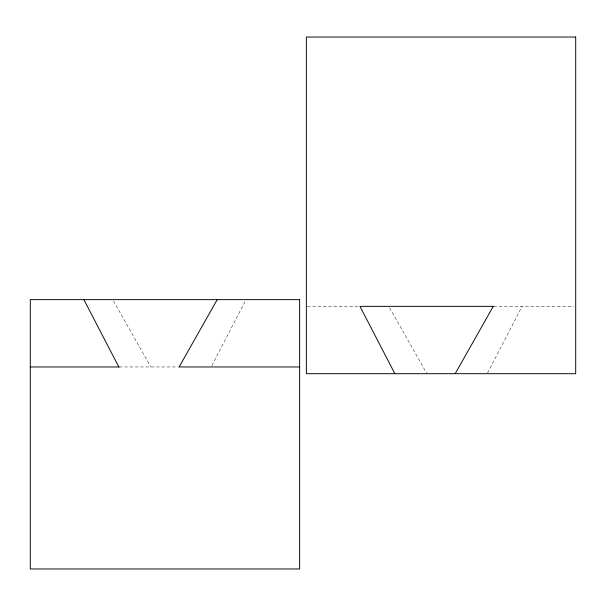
<?xml version="1.0" encoding="UTF-8"?>
<svg xmlns="http://www.w3.org/2000/svg" width="606" height="606" viewBox="0 0 606 606"><rect width="100%" height="100%" fill="white"/><g stroke="black" fill="none" stroke-linecap="round" stroke-linejoin="round"><path stroke-width="0.45" stroke-dasharray="3.03 2.27" d="M211.858 365.562L245.309 301.038M487.557 373.001L522.107 306.363M307.303 306.363L359.358 306.363M493.716 306.363L573.829 306.363M119.291 366.963L178.452 366.963M389.59 307.772L426.488 373.001M113.519 301.038L150.818 366.963"/><path stroke-width="0.91" d="M217.206 299.637L179.118 366.963L299.637 366.963M455.182 373.697L493.276 306.363M493.375 306.363L359.964 306.363L394.87 373.697M30.3 366.963L119.291 366.963M83.893 299.637L118.806 366.963M575.7 37.034L306.363 37.034L306.363 373.697L575.7 373.697L575.7 37.034M299.637 299.637L30.3 299.637L30.3 568.966L299.637 568.966L299.637 299.637"/></g></svg>
